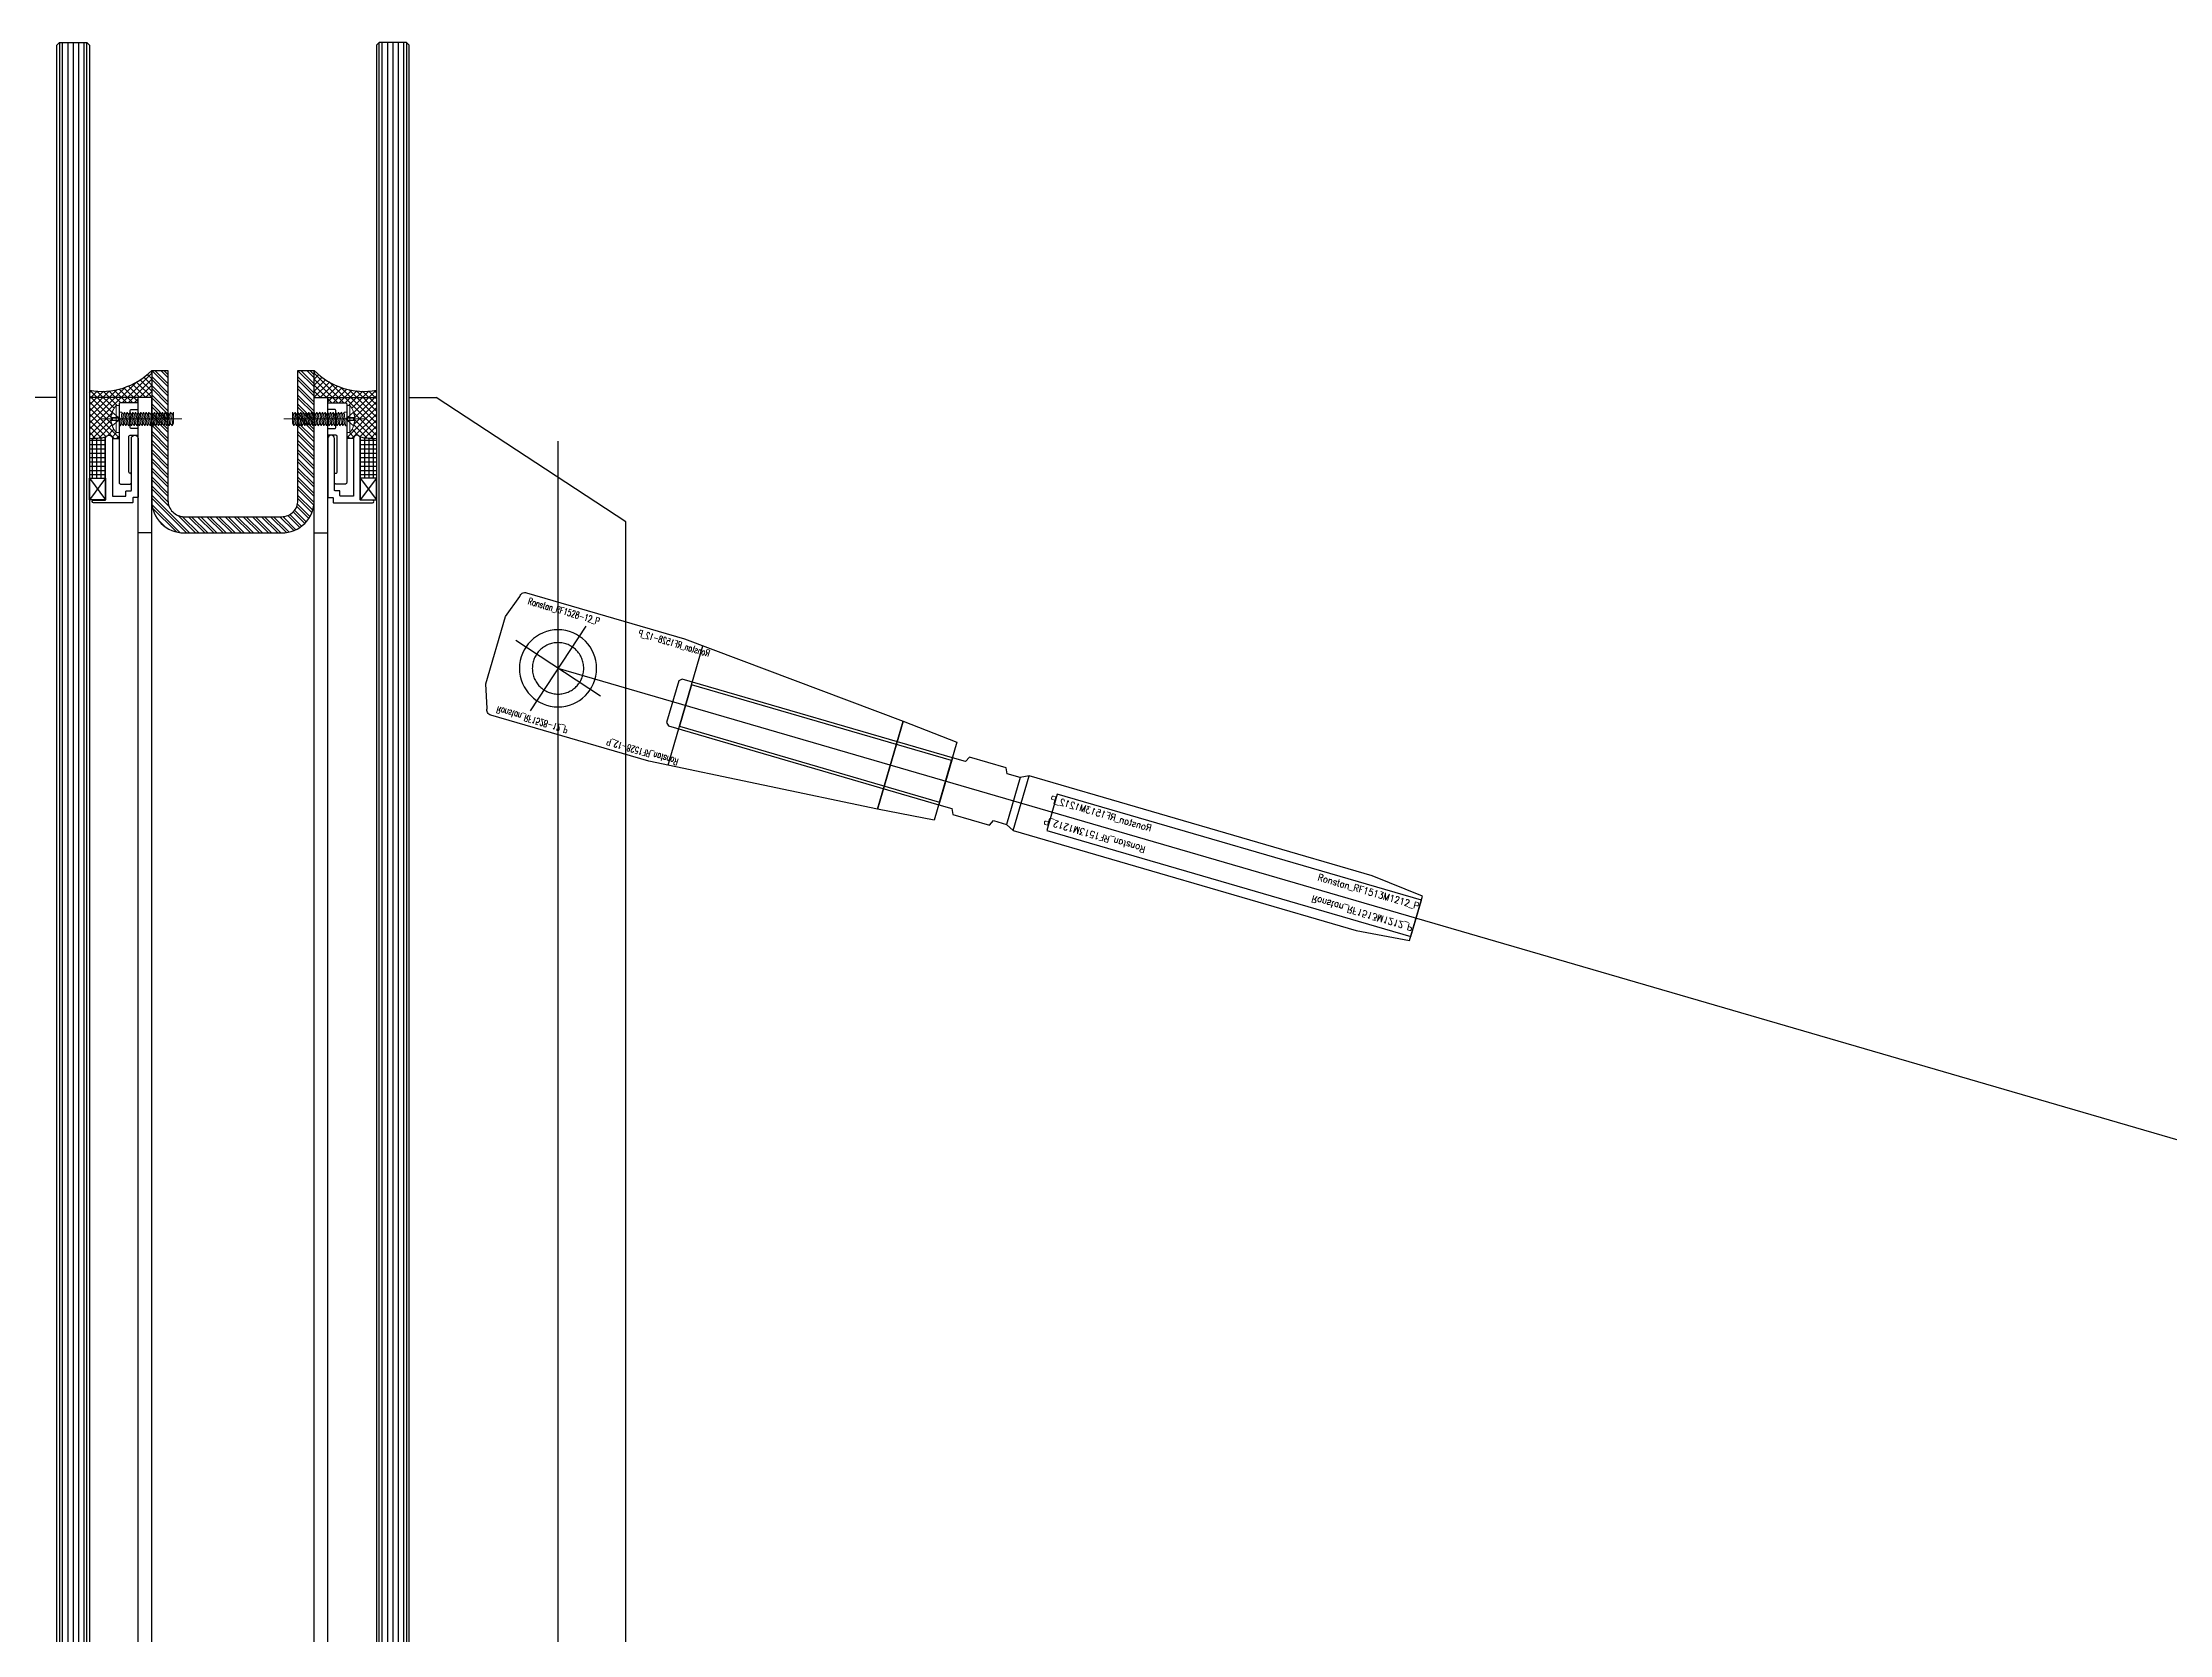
# Model space of a CAD drawing. Extents: x -163000 to 184253, y -124935 to 90032.
# Drawn here: x -119320 to -118535, y 35132 to 35720 of the extents above; entities that cross this region are included whole.
import ezdxf

# ---------------------------------------------------------------- set-up
doc = ezdxf.new("R2010")
doc.units = 0
doc.header["$LTSCALE"] = 1000
doc.header["$MEASUREMENT"] = 0
doc.linetypes.add('CENTER', pattern=[2, 1.25, -0.25, 0.25, -0.25])
doc.linetypes.add('HIDDEN', pattern=[0.375, 0.25, -0.125])
doc.layers.get('0').update_dxf_attribs({"linetype": 'CONTINUOUS'})
for name, color, linetype, lineweight in [('0.25bC', 6, 'CONTINUOUS', 18), ('0.25bCEN', 1, 'CENTER', 18), ('0.25bH', 3, 'HIDDEN', 18)]:
    doc.layers.add(name, color=color, linetype=linetype, lineweight=lineweight)
for name, color, linetype in [('Aux (not print)', 11, 'CONTINUOUS'), ('Die No(Not Print)', 11, 'CONTINUOUS'), ('glass-p', 1, 'CONTINUOUS'), ('SS Cable', 9, 'CONTINUOUS'), ('Steel', 30, 'CONTINUOUS')]:
    doc.layers.add(name, color=color, linetype=linetype)
doc.styles.add('ROMANS', font='romans', dxfattribs={"width": 0.9})

# ---------------------------------------------------------------- blocks, each defined once
blk = doc.blocks.new('11')
at = {"layer": '0.25bC'}
for p, q in [((1102.68, 1209.74), (1103.54, 1210.24)), ((1107.68, 1210.24), (1102.68, 1209.74)), ((1103.54, 1209.24), (1102.68, 1209.74)), ((1103.54, 1209.24), (1102.68, 1209.74)), ((1107.68, 1209.24), (1102.68, 1208.74)), ((1102.68, 1208.74), (1103.54, 1209.24)), ((1103.54, 1210.24), (1107.68, 1210.24)), ((1107.68, 1210.24), (1106.81, 1209.74)), ((1106.81, 1209.74), (1107.68, 1209.24)), ((1107.68, 1209.24), (1106.81, 1208.74)), ((1103.54, 1208.24), (1102.68, 1208.74)), ((1107.68, 1208.24), (1102.68, 1207.74)), ((1102.68, 1207.74), (1103.54, 1208.24)), ((1103.54, 1207.24), (1102.68, 1207.74)), ((1103.54, 1207.24), (1102.68, 1207.74)), ((1107.68, 1207.24), (1102.68, 1206.74)), ((1102.68, 1206.74), (1103.54, 1207.24)), ((1102.68, 1206.74), (1103.54, 1207.24)), ((1103.54, 1206.24), (1102.68, 1206.74)), ((1103.54, 1206.24), (1102.68, 1206.74)), ((1102.68, 1205.74), (1103.54, 1206.24)), ((1107.68, 1206.24), (1102.68, 1205.74)), ((1103.54, 1205.24), (1102.68, 1205.74)), ((1103.54, 1205.24), (1102.68, 1205.74)), ((1107.68, 1205.24), (1102.68, 1204.74)), ((1102.68, 1204.74), (1103.54, 1205.24)), ((1103.54, 1204.24), (1102.68, 1204.74)), ((1107.68, 1204.24), (1102.68, 1203.74)), ((1102.68, 1203.74), (1103.54, 1204.24)), ((1103.54, 1203.24), (1102.68, 1203.74)), ((1103.54, 1203.24), (1102.68, 1203.74)), ((1107.68, 1203.24), (1102.68, 1202.74)), ((1102.68, 1202.74), (1103.54, 1203.24)), ((1102.68, 1202.74), (1103.54, 1203.24)), ((1103.54, 1202.24), (1102.68, 1202.74)), ((1107.68, 1202.24), (1102.68, 1201.74)), ((1102.68, 1201.74), (1103.54, 1202.24)), ((1103.54, 1201.24), (1102.68, 1201.74)), ((1106.81, 1208.74), (1107.68, 1208.24)), ((1107.68, 1208.24), (1106.81, 1207.74)), ((1106.81, 1207.74), (1107.68, 1207.24)), ((1107.68, 1207.24), (1106.81, 1206.74)), ((1106.81, 1206.74), (1107.68, 1206.24)), ((1107.68, 1206.24), (1106.81, 1205.74)), ((1106.81, 1205.74), (1107.68, 1205.24)), ((1107.68, 1205.24), (1106.81, 1204.74)), ((1106.81, 1204.74), (1107.68, 1204.24)), ((1107.68, 1204.24), (1106.81, 1203.74)), ((1106.81, 1203.74), (1107.68, 1203.24)), ((1106.81, 1203.74), (1107.68, 1203.24)), ((1107.68, 1203.24), (1106.81, 1202.74)), ((1106.81, 1202.74), (1107.68, 1202.24)), ((1107.68, 1202.24), (1106.81, 1201.74)), ((1106.81, 1201.74), (1107.68, 1201.24)), ((1107.68, 1201.24), (1102.68, 1200.74)), ((1102.68, 1200.74), (1103.54, 1201.24)), ((1103.54, 1200.24), (1102.68, 1200.74)), ((1102.68, 1199.74), (1107.68, 1200.24)), ((1102.68, 1199.74), (1103.54, 1200.24)), ((1103.54, 1199.24), (1102.68, 1199.74)), ((1102.68, 1198.74), (1107.68, 1199.24)), ((1102.68, 1198.74), (1103.54, 1199.24)), ((1103.54, 1198.24), (1102.68, 1198.74)), ((1103.54, 1198.24), (1102.68, 1198.74)), ((1107.68, 1198.24), (1102.68, 1197.74)), ((1102.68, 1197.74), (1103.54, 1198.24)), ((1102.68, 1197.74), (1103.54, 1198.24)), ((1103.54, 1197.24), (1102.68, 1197.74)), ((1107.68, 1197.24), (1102.68, 1196.74)), ((1102.68, 1196.74), (1103.54, 1197.24)), ((1103.54, 1196.24), (1102.68, 1196.74)), ((1107.68, 1196.24), (1102.68, 1195.74)), ((1102.68, 1195.74), (1103.54, 1196.24)), ((1103.54, 1195.24), (1102.68, 1195.74)), ((1102.68, 1194.74), (1107.68, 1195.24)), ((1102.68, 1194.74), (1103.54, 1195.24)), ((1103.54, 1194.24), (1102.68, 1194.74)), ((1102.68, 1193.74), (1107.68, 1194.24)), ((1102.68, 1193.74), (1103.54, 1194.24)), ((1103.54, 1193.24), (1102.68, 1193.74)), ((1107.68, 1201.24), (1106.81, 1200.74)), ((1106.81, 1200.74), (1107.68, 1200.24)), ((1107.68, 1200.24), (1106.81, 1199.74)), ((1106.81, 1199.74), (1107.68, 1199.24)), ((1107.68, 1199.24), (1106.81, 1198.74)), ((1106.81, 1198.74), (1107.68, 1198.24)), ((1106.81, 1198.74), (1107.68, 1198.24)), ((1107.68, 1198.24), (1106.81, 1197.74)), ((1106.81, 1197.74), (1107.68, 1197.24)), ((1107.68, 1197.24), (1106.81, 1196.74)), ((1106.81, 1196.74), (1107.68, 1196.24)), ((1107.68, 1196.24), (1106.81, 1195.74)), ((1106.81, 1195.74), (1107.68, 1195.24)), ((1107.68, 1195.24), (1106.81, 1194.74)), ((1106.81, 1194.74), (1107.68, 1194.24)), ((1107.68, 1194.24), (1106.81, 1193.74)), ((1106.81, 1193.74), (1107.68, 1193.24)), ((1110.18, 1189.15), (1100.18, 1189.15)), ((1102.68, 1192.74), (1107.68, 1193.24)), ((1102.68, 1192.74), (1103.54, 1193.24)), ((1103.54, 1192.24), (1102.68, 1192.74)), ((1107.68, 1192.24), (1102.68, 1191.74)), ((1102.68, 1191.74), (1103.54, 1192.24)), ((1103.54, 1191.24), (1102.68, 1191.74)), ((1102.68, 1190.74), (1107.68, 1191.24)), ((1102.68, 1190.74), (1103.54, 1191.24)), ((1102.68, 1190.24), (1102.68, 1190.74)), ((1107.68, 1193.24), (1106.81, 1192.74)), ((1106.81, 1192.74), (1107.68, 1192.24)), ((1107.68, 1192.24), (1106.81, 1191.74)), ((1106.81, 1191.74), (1107.68, 1191.24)), ((1107.68, 1191.24), (1107.68, 1190.24))]:
    blk.add_line(p, q, dxfattribs=at)
blk.add_lwpolyline([(1100.18, 1189.15), (1100.18, 1190.24), (1110.18, 1190.24), (1110.18, 1189.15, -0.167288), (1105.68, 1187.26), (1105.68, 1187.76), (1104.68, 1187.76), (1104.68, 1187.26, -0.167288)], format="xyb", close=True, dxfattribs=at)
for start, end in [(241.32628, 264.26083), (275.73917, 298.67372)]:
    blk.add_arc((1105.18, 1192.24), 5, start, end, dxfattribs=at)
at = {"layer": '0.25bCEN', "ltscale": 0.05}
for p, q in [((1106.81, 1209.74), (1103.54, 1209.24)), ((1106.81, 1208.74), (1103.54, 1208.24)), ((1106.81, 1207.74), (1103.54, 1207.24)), ((1106.81, 1207.74), (1103.54, 1207.24)), ((1106.81, 1206.74), (1103.54, 1206.24)), ((1106.81, 1206.74), (1103.54, 1206.24)), ((1106.81, 1205.74), (1103.54, 1205.24)), ((1106.81, 1204.74), (1103.54, 1204.24)), ((1106.81, 1203.74), (1103.54, 1203.24)), ((1106.81, 1203.74), (1103.54, 1203.24)), ((1106.81, 1202.74), (1103.54, 1202.24)), ((1106.81, 1201.74), (1103.54, 1201.24)), ((1103.54, 1200.24), (1106.81, 1200.74)), ((1106.81, 1199.74), (1103.54, 1199.24)), ((1106.81, 1198.74), (1103.54, 1198.24)), ((1106.81, 1198.74), (1103.54, 1198.24)), ((1106.81, 1197.74), (1103.54, 1197.24)), ((1106.81, 1196.74), (1103.54, 1196.24)), ((1103.54, 1195.24), (1106.81, 1195.74)), ((1106.81, 1194.74), (1103.54, 1194.24)), ((1106.81, 1193.74), (1103.54, 1193.24)), ((1103.54, 1192.24), (1106.81, 1192.74)), ((1103.54, 1191.24), (1106.81, 1191.74))]:
    blk.add_line(p, q, dxfattribs=at)
at = {"layer": '0.25bCEN', "ltscale": 0.2}
blk.add_line((1105.18, 1183.62), (1105.18, 1213.41), dxfattribs=at)
at = {"layer": '0.25bH', "ltscale": 0.1}
for p, q in [((1104.68, 1189.94), (1102.63, 1187.69)), ((1105.68, 1189.94), (1104.68, 1189.94)), ((1104.68, 1187.76), (1104.68, 1189.94)), ((1105.68, 1187.76), (1105.68, 1189.94)), ((1107.72, 1187.69), (1105.68, 1189.94))]:
    blk.add_line(p, q, dxfattribs=at)
blk.add_lwpolyline([(1104.68, 1189.94), (1105.18, 1190.24), (1105.68, 1189.94)], dxfattribs=at)
blk = doc.blocks.new('Ronstan_RF1528-12_P')
at = {"layer": 'Aux (not print)', "linetype": 'HIDDEN'}
blk.add_circle((0, 0), 9.5, dxfattribs=at)
at = {"layer": 'Aux (not print)'}
for p in [(0, 0), (149, 0)]:
    blk.add_point(p, dxfattribs=at)
at = {"layer": 'SS Cable', "color": 8, "linetype": 'HIDDEN'}
blk.add_line((49, 22.94), (49, -22.97), dxfattribs=at)
at = {"layer": 'SS Cable', "color": 0, "linetype": 'ByBlock'}
blk.add_lwpolyline([(-19, 23.5, 0.414214), (-21, 21.5), (-24, 13), (-24, -13), (-21, -21.53, 0.414214), (-19, -23.53), (41.72, -23.53), (127.76, -16.89), (127.76, 16.89), (41.72, 23.5)], format="xyb", close=True, dxfattribs=at)
blk.add_lwpolyline([(127.76, -16.89), (149, -15.01), (149, 15.01), (127.76, 16.89)], close=True, dxfattribs=at)
at = {"layer": 'SS Cable', "color": 8, "linetype": 'HIDDEN'}
blk.add_lwpolyline([(49, 8), (149, 8), (149, -8), (49, -8)], close=True, dxfattribs=at)
at = {"layer": 'Steel', "color": 8}
blk.add_circle((0, 0), 14.25, dxfattribs=at)
at = {"layer": 'Aux (not print)', "style": 'ROMANS', "width": 0.7}
for text_generation_flag, p in [(6, (-17.5, 19.63)), (4, (52.16, 19.63))]:
    blk.add_text('Ronstan_RF1528-12_P', height=2.5, rotation=180, dxfattribs=dict(at, text_generation_flag=text_generation_flag)).set_placement(p)
for text_generation_flag, p in [(4, (-17.5, -19.63)), (6, (52.16, -19.63))]:
    blk.add_text('Ronstan_RF1528-12_P', height=2.5, dxfattribs=dict(at, text_generation_flag=text_generation_flag)).set_placement(p)
blk = doc.blocks.new('Ronstan_RF1513M1212_P')
at = {"layer": 'Aux (not print)', "linetype": 'HIDDEN'}
blk.add_lwpolyline([(0, -9), (-103.95, -9), (-104.95, -8), (-104.95, 8), (-103.95, 9), (0, 9)], dxfattribs=at)
blk.add_lwpolyline([(180.92, -7), (40.92, -7), (40.92, 7), (180.92, 7)], close=True, dxfattribs=at)
at = {"layer": 'Aux (not print)'}
for p in [(0, 0), (180.92, 0)]:
    blk.add_point(p, dxfattribs=at)
at = {"layer": 'SS Cable', "linetype": 'ByBlock'}
blk.add_line((26.08, -9), (26.08, 9), dxfattribs=at)
blk.add_line((26.08, -9), (26.08, 9), dxfattribs=at)
at = {"layer": 'SS Cable', "color": 0, "linetype": 'ByBlock'}
for points in [[(0, 9), (5, 9), (6, 11), (20.08, 11), (21.08, 9), (26.08, 9), (29.08, 10.5), (160.92, 10.5), (180.92, 8.5), (180.92, -8.5), (160.92, -10.5), (29.08, -10.5), (26.08, -9), (21.08, -9), (20.08, -11), (6, -11), (5, -9), (0, -9)], [(26.08, 9), (29.08, 10.5), (29.08, -10.5), (26.08, -9)]]:
    blk.add_lwpolyline(points, close=True, dxfattribs=at)
at = {"layer": 'Die No(Not Print)', "extrusion": (0, 0, -1), "char_height": 2.5, "width": 32.6375, "attachment_point": 1, "style": 'ROMANS'}
for insert, text_direction in [((77.77, 5), (-1, 0, 0)), ((141.89, -5.83), (1, 0, 0))]:
    blk.add_mtext('Ronstan_RF1513M1212_P', dxfattribs=dict(at, insert=insert, text_direction=text_direction))
at = {"layer": 'Die No(Not Print)', "insert": (141.89, 5), "char_height": 2.5, "width": 32.6375, "attachment_point": 1, "style": 'ROMANS'}
blk.add_mtext('Ronstan_RF1513M1212_P', dxfattribs=at)
at = {"layer": 'Die No(Not Print)', "insert": (77.77, -5.83), "char_height": 2.5, "width": 32.6375, "attachment_point": 1, "rotation": 180, "style": 'ROMANS'}
blk.add_mtext('Ronstan_RF1513M1212_P', dxfattribs=at)
blk = doc.blocks.new('s2118a')
at = {"layer": 'glass-p'}
h = blk.add_hatch(dxfattribs=at)
h.set_pattern_fill('ANSI37', color=256, scale=0.5, angle=90, style=0)
h.set_pattern_definition([(45, (-198100.6955, 68532.1063), (1.122532015, -1.122532015), []), (315, (-198100.6955, 68532.1063), (-1.122532015, -1.122532015), [])])
h.paths.add_polyline_path([(-119294.88, 35581.666), (-119294.38, 35581.666), (-119294.38, 35580.666), (-119294.88, 35580.666, 0.1672877), (-119292.987, 35576.166), (-119291.897, 35576.166), (-119291.897, 35573.916), (-119294.397, 35573.916, 0.7581322), (-119296.714, 35574.566, -0.0780345), (-119302.897, 35574.066), (-119302.897, 35591.776, 0.1832027), (-119284.897, 35595.137), (-119284.897, 35586.666, 0.4142136), (-119285.397, 35587.166), (-119291.397, 35587.166, 0.4142136), (-119291.897, 35586.666), (-119291.897, 35586.166), (-119292.987, 35586.166, 0.1672877)])
h.paths.add_polyline_path([(-119284.897, 35595.137, 0.0620318), (-119279.897, 35599.106), (-119279.897, 35589.106), (-119284.897, 35589.106)])
h = blk.add_hatch(dxfattribs=at)
h.set_pattern_fill('ANSI32', color=256, scale=0.25, angle=90, style=0)
h.set_pattern_definition([(135, (-38773.6782, 68621.2826), (-1.68379802, -1.68379802), []), (135, (-38773.6782, 68622.405), (-1.68379802, -1.68379802), [])])
edge = h.paths.add_edge_path()
edge.add_line((-119219.897, 35599.106), (-119279.897, 35599.106))
edge.add_line((-119279.897, 35599.106), (-119279.897, 35551.106))
edge.add_arc((-119267.897, 35551.106), 12, 180, 270)
edge.add_line((-119267.897, 35539.106), (-119231.897, 35539.106))
edge.add_arc((-119231.897, 35551.106), 12, 270, 360)
edge.add_line((-119219.897, 35551.106), (-119219.897, 35599.106))
edge = h.paths.add_edge_path()
edge.add_line((-119225.897, 35599.106), (-119273.897, 35599.106))
edge.add_line((-119273.897, 35599.106), (-119273.897, 35551.106))
edge.add_arc((-119267.897, 35551.106), 6, 180, 270)
edge.add_line((-119267.897, 35545.106), (-119231.897, 35545.106))
edge.add_arc((-119231.897, 35551.106), 6, 270, 360)
edge.add_line((-119225.897, 35551.106), (-119225.897, 35599.106))
h = blk.add_hatch(dxfattribs=at)
h.set_pattern_fill('ANSI37', color=256, scale=0.5, angle=90, style=0)
h.set_pattern_definition([(135, (-40399.098, 68532.1063), (-1.122532015, -1.122532015), []), (225, (-40399.098, 68532.1063), (1.122532015, -1.122532015), [])])
h.paths.add_polyline_path([(-119204.913, 35581.666), (-119205.413, 35581.666), (-119205.413, 35580.666), (-119204.913, 35580.666, -0.1672877), (-119206.807, 35576.166), (-119207.897, 35576.166), (-119207.897, 35573.916), (-119205.397, 35573.916, -0.7581322), (-119203.079, 35574.566, 0.0780345), (-119196.897, 35574.066), (-119196.897, 35591.776, -0.1832027), (-119214.897, 35595.137), (-119214.897, 35586.666, -0.4142136), (-119214.397, 35587.166), (-119208.397, 35587.166, -0.4142136), (-119207.897, 35586.666), (-119207.897, 35586.166), (-119206.807, 35586.166, -0.1672877)])
h.paths.add_polyline_path([(-119214.897, 35595.137, -0.0620318), (-119219.897, 35599.106), (-119219.897, 35589.106), (-119214.897, 35589.106)])
h = blk.add_hatch(dxfattribs=at)
h.set_pattern_fill('NET', color=256, scale=0.5, angle=90, style=0)
h.set_pattern_definition([(90, (-120247.927, 46700.1063), (1.5875, -1e-16), []), (360, (-120247.927, 46700.1063), (0, -1.5875), [])])
h.paths.add_polyline_path([(-119296.897, 35559.266), (-119302.897, 35559.266), (-119302.897, 35574.066, 0.0827625), (-119296.897, 35574.566)])
h = blk.add_hatch(dxfattribs=at)
h.set_pattern_fill('NET', color=256, scale=0.5, angle=90, style=0)
h.set_pattern_definition([(90, (-118251.8664, 46700.1063), (-1.5875, 1e-16), []), (180, (-118251.8664, 46700.1063), (-2e-16, -1.5875), [])])
h.paths.add_polyline_path([(-119202.897, 35559.266), (-119196.897, 35559.266), (-119196.897, 35574.066, -0.0827625), (-119202.897, 35574.566)])
for p, q in [((-119314.897, 35719.132), (-119313.897, 35720.132)), ((-119314.897, 35120.132), (-119314.897, 35719.132)), ((-119313.897, 35720.132), (-119303.897, 35720.132)), ((-119313.897, 35720.132), (-119313.897, 35120.132)), ((-119312.897, 35720.132), (-119312.897, 35120.132)), ((-119310.897, 35720.132), (-119310.897, 35120.132)), ((-119308.897, 35720.132), (-119308.897, 35120.132)), ((-119306.897, 35720.132), (-119306.897, 35120.132)), ((-119304.897, 35720.132), (-119304.897, 35120.132)), ((-119303.897, 35120.132), (-119303.897, 35720.132)), ((-119302.897, 35719.132), (-119303.897, 35720.132)), ((-119302.897, 35719.132), (-119302.897, 35120.132)), ((-119196.897, 35719.132), (-119195.897, 35720.132)), ((-119196.897, 35719.132), (-119196.897, 35120.132)), ((-119185.897, 35720.132), (-119195.897, 35720.132)), ((-119195.897, 35120.132), (-119195.897, 35720.132)), ((-119194.897, 35720.132), (-119194.897, 35120.132)), ((-119192.897, 35720.132), (-119192.897, 35120.132)), ((-119190.897, 35720.132), (-119190.897, 35120.132)), ((-119188.897, 35720.132), (-119188.897, 35120.132)), ((-119186.897, 35720.132), (-119186.897, 35120.132)), ((-119184.897, 35719.132), (-119185.897, 35720.132)), ((-119185.897, 35720.132), (-119185.897, 35120.132)), ((-119184.897, 35120.132), (-119184.897, 35719.132)), ((-119279.897, 35599.106), (-119273.897, 35599.106)), ((-119225.897, 35599.106), (-119219.897, 35599.106)), ((-119314.897, 35589.106), (-119324.897, 35589.106)), ((-119284.897, 35589.106), (-119302.897, 35589.106)), ((-119284.897, 35120.132), (-119284.897, 35589.106)), ((-119279.897, 35589.106), (-119284.897, 35589.106)), ((-119279.897, 35120.132), (-119279.897, 35589.106)), ((-119219.897, 35120.132), (-119219.897, 35589.106)), ((-119219.897, 35589.106), (-119214.897, 35589.106)), ((-119214.897, 35120.132), (-119214.897, 35589.106)), ((-119214.897, 35589.106), (-119196.897, 35589.106)), ((-119184.897, 35589.106), (-119174.897, 35589.106)), ((-119104.897, 35543.153), (-119174.897, 35589.106)), ((-119294.397, 35573.916), (-119291.897, 35573.916)), ((-119205.397, 35573.916), (-119207.897, 35573.916)), ((-119129.897, 35120.132), (-119129.897, 35573.006)), ((-119129.897, 35120.132), (-119129.897, 35573.006)), ((-119302.897, 35559.266), (-119296.897, 35551.266)), ((-119296.897, 35559.266), (-119302.897, 35551.266)), ((-119196.897, 35559.266), (-119202.897, 35551.266)), ((-119202.897, 35559.266), (-119196.897, 35551.266)), ((-119279.897, 35539.106), (-119284.897, 35539.106)), ((-119219.897, 35539.106), (-119214.897, 35539.106)), ((-119104.897, 35120.132), (-119104.897, 35543.153)), ((-119119.632, 35504.742), (-119140.161, 35473.47)), ((-119114.261, 35478.842), (-119145.533, 35499.371)), ((-117749.898, 35087.072), (-119129.897, 35489.106))]:
    blk.add_line(p, q, dxfattribs=at)
for points in [[(-119279.897, 35599.106), (-119279.897, 35551.106, 0.4142136), (-119267.897, 35539.106), (-119231.897, 35539.106, 0.4142136), (-119219.897, 35551.106), (-119219.897, 35599.106)], [(-119273.897, 35599.106), (-119273.897, 35551.106, 0.4142136), (-119267.897, 35545.106), (-119231.897, 35545.106, 0.4142136), (-119225.897, 35551.106), (-119225.897, 35599.106)], [(-119287.897, 35561.166), (-119287.897, 35561.166), (-119287.897, 35561.166, -0.4142136), (-119288.397, 35561.666), (-119288.397, 35574.666, -0.4142136), (-119287.897, 35575.166), (-119285.397, 35575.166, 0.4142136), (-119284.897, 35575.666), (-119284.897, 35577.166, 0.4142136), (-119285.397, 35577.666), (-119287.397, 35577.666, -0.4142136), (-119287.897, 35578.166), (-119287.897, 35581.166), (-119287.897, 35584.166, -0.4142136), (-119287.397, 35584.666), (-119285.397, 35584.666, 0.4142136), (-119284.897, 35585.166), (-119284.897, 35586.666, 0.4142136), (-119285.397, 35587.166), (-119291.397, 35587.166, 0.4142136), (-119291.897, 35586.666), (-119291.897, 35581.548), (-119291.514, 35581.166), (-119291.897, 35580.783), (-119291.897, 35557.666, 0.4142136), (-119291.397, 35557.166), (-119287.897, 35557.166, 0.4142136), (-119287.397, 35557.666), (-119287.397, 35560.666, 0.4142136), (-119287.897, 35561.166)], [(-119211.897, 35561.166), (-119211.897, 35561.166), (-119211.897, 35561.166, 0.4142136), (-119211.397, 35561.666), (-119211.397, 35574.666, 0.4142136), (-119211.897, 35575.166), (-119214.397, 35575.166, -0.4142136), (-119214.897, 35575.666), (-119214.897, 35577.166, -0.4142136), (-119214.397, 35577.666), (-119212.397, 35577.666, 0.4142136), (-119211.897, 35578.166), (-119211.897, 35581.166), (-119211.897, 35584.166, 0.4142136), (-119212.397, 35584.666), (-119214.397, 35584.666, -0.4142136), (-119214.897, 35585.166), (-119214.897, 35586.666, -0.4142136), (-119214.397, 35587.166), (-119208.397, 35587.166, -0.4142136), (-119207.897, 35586.666), (-119207.897, 35581.548), (-119208.28, 35581.166), (-119207.897, 35580.783), (-119207.897, 35557.666, -0.4142136), (-119208.397, 35557.166), (-119211.897, 35557.166, -0.4142136), (-119212.397, 35557.666), (-119212.397, 35560.666, -0.4142136), (-119211.897, 35561.166)]]:
    blk.add_lwpolyline(points, format="xyb", dxfattribs=at)
for points in [[(-119287.397, 35573.916, -1), (-119284.897, 35573.916), (-119284.897, 35552.366, -0.4142136), (-119285.097, 35552.166), (-119286.697, 35552.166, 0.4142136), (-119286.897, 35551.966), (-119286.897, 35550.366, -0.4142136), (-119287.097, 35550.166), (-119301.397, 35550.166, -1), (-119301.397, 35551.166), (-119297.097, 35551.166, 0.4142136), (-119296.897, 35551.366), (-119296.897, 35573.916, -1), (-119294.397, 35573.916), (-119294.397, 35552.866, 0.4142136), (-119294.197, 35552.666), (-119289.597, 35552.666, 0.4142136), (-119289.397, 35552.866), (-119289.397, 35554.466, -0.4142136), (-119289.197, 35554.666), (-119287.597, 35554.666, 0.4142136), (-119287.397, 35554.866)], [(-119212.397, 35573.916, 1), (-119214.897, 35573.916), (-119214.897, 35552.366, 0.4142136), (-119214.697, 35552.166), (-119213.097, 35552.166, -0.4142136), (-119212.897, 35551.966), (-119212.897, 35550.366, 0.4142136), (-119212.697, 35550.166), (-119198.397, 35550.166, 1), (-119198.397, 35551.166), (-119202.697, 35551.166, -0.4142136), (-119202.897, 35551.366), (-119202.897, 35573.916, 1), (-119205.397, 35573.916), (-119205.397, 35552.866, -0.4142136), (-119205.597, 35552.666), (-119210.197, 35552.666, -0.4142136), (-119210.397, 35552.866), (-119210.397, 35554.466, 0.4142136), (-119210.597, 35554.666), (-119212.197, 35554.666, -0.4142136), (-119212.397, 35554.866)]]:
    blk.add_lwpolyline(points, format="xyb", close=True, dxfattribs=at)
for points in [[(-119302.897, 35551.266), (-119302.897, 35559.266), (-119296.897, 35559.266), (-119296.897, 35551.266)], [(-119196.897, 35551.266), (-119196.897, 35559.266), (-119202.897, 35559.266), (-119202.897, 35551.266)]]:
    blk.add_lwpolyline(points, close=True, dxfattribs=at)
for centre, radius, start, end in [((-119298.33, 35617.195), 25.826, 259.815016, 315.539932), ((-119201.464, 35617.195), 25.826, 224.460068, 280.184984), ((-119301.398, 35594.001), 19.992, 265.69979, 283.547807), ((-119198.396, 35594.001), 19.992, 256.452193, 274.30021)]:
    blk.add_arc(centre, radius, start, end, dxfattribs=at)
at = {"layer": 'glass-p', "xscale": -1}
for name, p, rotation in [('11', (-120482.142, 34475.987), 270), ('Ronstan_RF1528-12_P', (-119129.897, 35489.106), 163.7575935307147), ('Ronstan_RF1513M1212_P', (-118986.844, 35447.431), 163.7575935307147)]:
    blk.add_blockref(name, p, dxfattribs=dict(at, rotation=rotation))
at = {"layer": 'glass-p', "rotation": 90}
blk.add_blockref('11', (-118017.652, 34475.987), dxfattribs=at)

msp = doc.modelspace()

# ---------------------------------------------------------------- block references
msp.add_blockref('s2118a', (0, 0))

doc.saveas('drawing.dxf')
